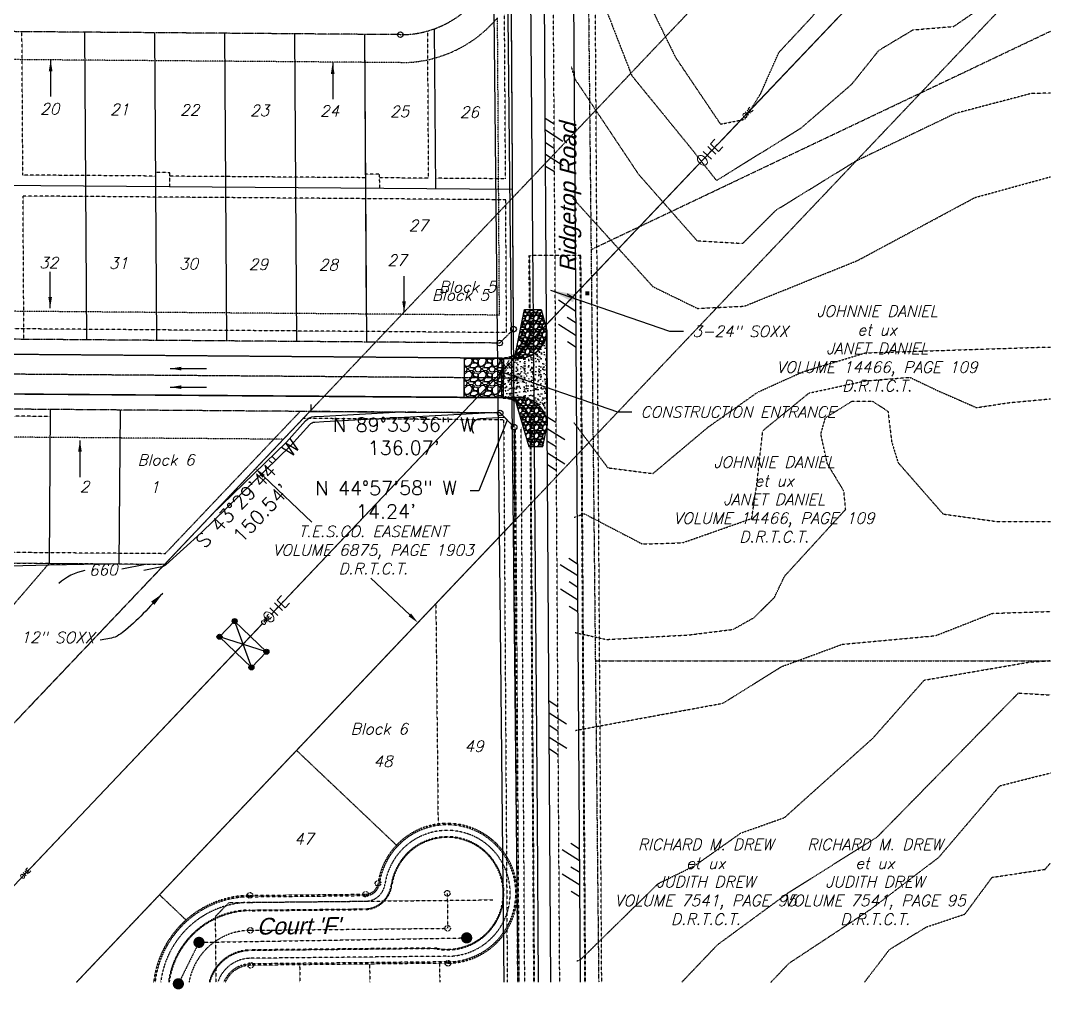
# Model space of a CAD drawing. Header units: feet. Extents: x 2342011 to 2344534, y 7042650 to 7044478.
# Drawn here: x 2343798 to 2344534, y 7042650 to 7043343 of the extents above; entities that cross this region are included whole.
import ezdxf
from ezdxf.enums import TextEntityAlignment as Align

# ---------------------------------------------------------------- set-up
doc = ezdxf.new("R2010")
doc.units = ezdxf.units.FT
doc.header["$MEASUREMENT"] = 0
for name, pattern in [('CNTR50', [0.9, 0.75, -0.05, 0.05, -0.05]), ('DEMO12', [0.09375, 0.03125, -0.0625]), ('HIDDEN2', [0.1875, 0.125, -0.0625]), ('HIDN50', [0.1875, 0.125, -0.0625]), ('PHANTOM2', [1.25, 0.625, -0.125, 0.125, -0.125, 0.125, -0.125]), ('PHNTM33', [1.16, 0.66, -0.1, 0.1, -0.1, 0.1, -0.1])]:
    doc.linetypes.add(name, pattern=pattern)
for name, color, linetype in [('benchmark', 4, 'Continuous'), ('const. entrance', 55, 'Continuous'), ('CONT-MJR-revised', 1, 'Continuous'), ('CONT-MNR-revised', 4, 'Continuous'), ('f-cl', 251, 'HIDN50'), ('f-cl-tick', 251, 'HIDN50'), ('f-curb b', 251, 'HIDN50'), ('f-curb f', 251, 'HIDN50'), ('f-lot', 251, 'HIDN50'), ('f-lot 100', 251, 'HIDN50'), ('f-row', 251, 'HIDN50'), ('f-sidewalk', 251, 'HIDN50'), ('f-ss', 251, 'HIDN50'), ('f-ss 100', 251, 'HIDN50'), ('f-st names', 251, 'HIDN50'), ('f-w', 251, 'HIDN50'), ('p-bearings ph 1B', 5, 'Continuous'), ('p-bl', 6, 'DEMO12'), ('p-boundary ph 1B', 1, 'Continuous'), ('p-cl', 7, 'CNTR50'), ('p-cl tick', 2, 'Continuous'), ('p-cont 1', 4, 'Continuous'), ('p-curb-b 1B', 55, 'Continuous'), ('p-curb-f 1B', 4, 'Continuous'), ('p-ease', 2, 'HIDN50'), ('P-FLOW-ARROW', 4, 'Continuous'), ('p-KH-temp asphalt', 254, 'Continuous'), ('p-lot 100 1B', 2, 'Continuous'), ('p-lot 1B', 4, 'Continuous'), ('p-row', 5, 'PHNTM33'), ('p-temp-rip-rap', 55, 'Continuous'), ('p-text', 4, 'Continuous'), ('P-TRI_C-TRANSFORMER_PAD', 4, 'Continuous'), ('s-adjoiner', 252, 'PHANTOM2'), ('s-adjoiner-txt', 2, 'Continuous'), ('s-asphalt', 252, 'Continuous'), ('s-cont 1-USGS', 251, 'HIDN50'), ('s-easement', 252, 'HIDDEN2'), ('s-easement-txt', 2, 'Continuous'), ('s-electric', 252, 'Continuous'), ('s-electric-100', 252, 'Continuous'), ('s-electric-40', 252, 'Continuous'), ('s-fence', 252, 'Continuous'), ('s-gravel-demo', 252, 'Continuous'), ('s-tele', 251, 'Continuous')]:
    doc.layers.add(name, color=color, linetype=linetype)
doc.styles.add('L100', font='simplex.shx', dxfattribs={"height": 10})
doc.styles.add('ls80', font='simplex', dxfattribs={"oblique": 15, "height": 8})
doc.styles.add('ROMANS', font='ROMANS.shx')
doc.styles.get("Standard").update_dxf_attribs({"font": 'Simplex.shx'})
doc.styles.add('TB', font='tb-ld.shx', dxfattribs={"oblique": 15, "height": 36})
doc.styles.add('tb txt', font='tb-hd.shx', dxfattribs={"oblique": 15, "height": 30})
doc.dimstyles.get("Standard").update_dxf_attribs({"dimtxt": 0.18, "dimasz": 0.18, "dimexe": 0.18, "dimexo": 0.0625, "dimgap": 0.09, "dimtad": 0, "dimtih": 1, "dimtoh": 1, "dimdec": 4, "dimzin": 0, "dimdsep": 46, "dimtxsty": 'Standard', "dimcen": 0.09, "dimadec": 0, "dimazin": 0, "dimtfac": 1, "dimtdec": 4, "dimtofl": 0, "dimtmove": 0, "dimatfit": 3, "dimfxl": 0, "dimtolj": 1, "dimtzin": 0, "dimarcsym": 0})

# ---------------------------------------------------------------- blocks, each defined once
blk = doc.blocks.new('ASPH')
at = {"layer": 's-asphalt'}
for points in [[(0.07, 0), (0.1371, 0.1036)], [(0.2151, 0), (0.2822, 0.1036)], [(0, 0), (0.0335, 0.0518)], [(0.1451, 0), (0.1787, 0.0518)], [(0.2851, 0), (0.3186, 0.0518)]]:
    blk.add_lwpolyline(points, dxfattribs=at)

msp = doc.modelspace()

# ---------------------------------------------------------------- hatches: boundary and pattern name
at = {"layer": 'const. entrance'}
h = msp.add_hatch(dxfattribs=at)
h.set_pattern_fill('GRAVEL', color=256, scale=10, style=0)
h.set_pattern_definition([(228.0128, (2344122.2057, 7043083.8995), (-79.999982, -90.000013), [1.34536, -133.1909]), (184.9697, (2344121.30567, 7043082.89953), (120.0000105, 9.999913), [2.30868, -228.55925]), (132.5104, (2344119.00567, 7043082.69953), (99.999907, -110.000087), [1.6279, -161.1603]), (267.2737, (2344115.10567, 7043080.19953), (9.99996, 200.000003), [2.1024, -208.1356]), (292.8337, (2344115.00567, 7043078.09953), (-50.000099, 119.999964), [2.06155, -204.09373]), (357.2737, (2344115.80567, 7043076.19953), (-200.000003, 9.99996), [2.1024, -208.1356]), (37.6942, (2344117.90567, 7043076.09953), (-130.0000735, -99.999904), [2.7803, -275.2485]), (72.2553, (2344120.10567, 7043077.79953), (70.0001076, 219.9999623), [2.62488, -259.8632]), (121.4296, (2344120.90567, 7043080.29953), (-80.000082, 129.9999504), [2.1095, -208.84073]), (175.2364, (2344119.8057, 7043082.0995), (110.00001, -9.999915), [2.4083, -118.0076]), (222.3974, (2344117.40567, 7043082.29953), (-120.0000735, -109.9999208), [3.11448, -308.33375]), (138.814, (2344125.0057, 7043080.0995), (-70.00003, 59.999973), [1.063, -105.23844]), (171.4692, (2344124.20567, 7043080.79953), (129.999983, -20.000079), [2.02237, -200.2151]), (225, (2344122.206, 7043081.0995), (-1e-15, -10), [1.4142, -12.728]), (203.1986, (2344121.5057, 7043082.2995), (50, 20.000013), [0.7616, -75.39615]), (291.8014, (2344120.8057, 7043081.9995), (-10, 30), [1.077, -52.7746]), (30.964, (2344121.2057, 7043080.9995), (29.99998, 20.00002), [1.7493, -56.5602]), (161.565, (2344122.7057, 7043081.8995), (20, -10), [1.2649, -30.3579]), (16.3895, (2344115.00567, 7043081.99953), (100.000022, 29.999927), [1.772, -175.42845]), (70.3462, (2344116.7057, 7043082.49953), (-39.999952, -110.000021), [1.4866, -147.1741]), (293.1986, (2344122.7057, 7043083.8995), (-20.000013, 50), [1.52315, -74.6346]), (343.6105, (2344123.30567, 7043082.49953), (-100.000022, 29.999927), [1.772, -175.42845]), (339.444, (2344115.0057, 7043075.7995), (-50.00002, 19.99996), [1.7088, -83.7312]), (294.775, (2344116.6057, 7043075.1995), (-49.999922, 110.000034), [1.4318, -141.74643]), (66.8014, (2344122.8057, 7043073.8995), (20.000013, 49.999997), [1.52315, -74.6346]), (17.354, (2344123.40567, 7043075.29953), (-130.00002, -39.999945), [1.6763, -165.95424]), (69.444, (2344117.9057, 7043073.8995), (-19.99996, -50.00002), [0.8544, -84.5856]), (101.31, (2344122.2057, 7043073.8995), (-9.99998, 40.00001), [0.5099, -50.4803]), (165.964, (2344122.1057, 7043074.3995), (30, -9.99998), [2.0615, -39.1695]), (186.009, (2344120.10567, 7043074.89953), (99.9999975, 9.999993), [1.9105, -189.13923]), (303.69, (2344121.2057, 7043080.0995), (-10.00001, 20), [1.4422, -34.6133]), (353.1572, (2344122.00567, 7043078.89953), (169.9999937, -20.00008), [2.51794, -249.27563]), (60.9454, (2344124.5057, 7043078.5995), (-40, -70.000004), [1.02956, -101.92674]), (90, (2344125.006, 7043079.5), (-10, 10), [0.6, -9.4]), (120.2564, (2344119.9057, 7043075.1995), (39.999949, -70.000025), [1.38924, -137.5352]), (48.0128, (2344119.2057, 7043076.3995), (79.999982, 90.000013), [2.6907, -131.8455]), (0, (2344121.006, 7043078.4), (10, 10), [2.6, -7.4]), (325.3048, (2344123.60567, 7043078.39953), (-99.999943, 70.000086), [1.58114, -156.53274]), (254.0546, (2344124.9057, 7043077.4995), (-10, -40), [1.456, -71.3451]), (207.646, (2344124.50567, 7043076.09953), (-189.999958, -100.000077), [2.37065, -234.69474]), (175.4261, (2344122.40567, 7043074.99953), (-130.0000056, 9.999948), [2.508, -248.29074])])
h.paths.add_polyline_path([(2344115.00567, 7043073.89953), (2344115.22377, 7043101.89868), (2344143.22292, 7043101.68058), (2344143.00482, 7043073.68143)])
at = {"layer": 'p-KH-temp asphalt'}
h = msp.add_hatch(dxfattribs=at)
h.set_pattern_fill('AR-CONC', color=256, style=0)
h.set_pattern_definition([(50, (0, 0), (7.172601826, -0.62752135), [0.75, -8.25]), (355, (0, 0), (-1.387513336, 7.521921337), [0.6, -6.6]), (100.4514, (0.598, -0.052), (5.785093817, 6.8943954206), [0.6374019, -7.01142112]), (46.1842, (0, 2), (10.672410486, -1.655190143), [1.125, -12.375]), (96.6356, (0.889, 1.862), (9.346627055, 9.741178709), [0.95610288, -10.51713]), (351.1842, (0, 2), (9.346619451, 9.74118601), [0.9, -9.9]), (21, (1, 1.5), (5.969070521, -4.0261889067), [0.75, -8.25]), (326, (1, 1.5), (2.433153319, 7.2515004505), [0.6, -6.6]), (71.4514, (1.4974, 1.1645), (8.402226286, 3.225304967), [0.6374019, -7.01142112]), (37.5, (0, 0), (0.1215985532, 3.3289385383), [0, -6.52, 0, -6.7, 0, -6.625]), (7.5, (0, 0), (2.6306953744, 3.9441171188), [0, -3.82, 0, -6.37, 0, -2.525]), (327.5, (-2.23, 0), (5.3382243617, -0.2255487173), [0, -2.5, 0, -7.8, 0, -10.35]), (317.5, (-3.23, 0), (5.8318616934, 1.0010498233), [0, -3.25, 0, -5.18, 0, -7.35])])
edge = h.paths.add_edge_path()
edge.add_line((2344142.2423, 7043101.68822), (2344154.0845, 7043101.7645))
edge.add_arc((2344153.95485, 7043121.8946), 20.13052, 270.36902837, 359.63080109)
edge.add_line((2344174.08495, 7043121.76488), (2344174.52298, 7043053.75542))
edge.add_arc((2344154.52257, 7043053.75534), 20.00041, 0.00023277, 90.73782375)
edge.add_line((2344154.26502, 7043073.75409), (2344142.0242, 7043073.68907))
edge.add_line((2344142.0242, 7043073.68907), (2344142.2423, 7043101.68822))
at = {"layer": 'p-temp-rip-rap'}
h = msp.add_hatch(dxfattribs=at)
h.set_pattern_fill('GRAVEL', color=256, scale=6, style=0)
h.set_pattern_definition([(228.0128, (2344169.04586, 7043127.446), (-47.9999894, -54.000008), [0.8072, -79.91453]), (184.9697, (2344168.50586, 7043126.84601), (72.0000063, 5.9999478), [1.3852, -137.13555]), (132.5104, (2344167.12586, 7043126.726), (59.9999443, -66.000052), [0.97673, -96.6962]), (267.2737, (2344164.78586, 7043125.226), (5.999976, 120.0000018), [1.26143, -124.88135]), (292.8337, (2344164.72586, 7043123.966), (-30.0000594, 71.9999785), [1.23693, -122.45624]), (357.2737, (2344165.20586, 7043122.826), (-120.0000018, 5.999976), [1.26143, -124.88135]), (37.6942, (2344166.46586, 7043122.76601), (-78.000044, -59.9999424), [1.66817, -165.1491]), (72.2553, (2344167.78586, 7043123.78601), (42.0000646, 131.9999774), [1.57493, -155.91793]), (121.4296, (2344168.26586, 7043125.286), (-48.0000494, 77.9999702), [1.2657, -125.30444]), (175.2364, (2344167.60586, 7043126.366), (66.000006, -5.999949), [1.445, -70.80458]), (222.3974, (2344166.16586, 7043126.48601), (-72.0000441, -65.9999525), [1.86869, -185.00025]), (138.814, (2344170.72586, 7043125.166), (-42.000018, 35.999984), [0.6378, -63.14306]), (171.4692, (2344170.24586, 7043125.586), (77.9999897, -12.0000475), [1.21342, -120.12907]), (225, (2344169.046, 7043125.766), (-7e-16, -6), [0.8485, -7.63675]), (203.1986, (2344168.62586, 7043126.486), (29.999998, 12.000008), [0.45695, -45.2377]), (291.8014, (2344168.2059, 7043126.306), (-6, 18), [0.6462, -31.6648]), (30.9638, (2344168.4459, 7043125.706), (17.999988, 12.000015), [1.0496, -33.93614]), (161.565, (2344169.3459, 7043126.246), (12, -5.99999), [0.75895, -18.2147]), (16.3895, (2344164.72586, 7043126.306), (60.000013, 17.9999563), [1.0632, -105.25707]), (70.3462, (2344165.74586, 7043126.606), (-23.9999715, -66.000013), [0.89197, -88.30445]), (293.1986, (2344169.34586, 7043127.446), (-12.000008, 29.999998), [0.9139, -44.78075]), (343.6105, (2344169.70586, 7043126.606), (-60.0000132, 17.9999563), [1.0632, -105.25707]), (339.444, (2344164.72586, 7043122.586), (-30.000011, 11.999976), [1.0253, -50.23874]), (294.7751, (2344165.68586, 7043122.226), (-29.999953, 66.0000205), [0.85907, -85.04786]), (66.8014, (2344169.40586, 7043121.446), (12.000008, 29.999998), [0.9139, -44.78075]), (17.354, (2344169.76586, 7043122.286), (-78.000012, -23.999967), [1.0058, -99.57254]), (69.444, (2344166.46586, 7043121.446), (-11.999976, -30.000011), [0.51264, -50.7514]), (101.31, (2344169.0459, 7043121.446), (-5.999986, 24.000005), [0.30594, -30.2882]), (165.964, (2344168.9859, 7043121.746), (18, -5.99999), [1.2369, -23.5017]), (186.009, (2344167.78586, 7043122.046), (59.9999985, 5.999996), [1.1463, -113.48354]), (303.69, (2344168.4459, 7043125.166), (-6.00001, 12), [0.8653, -20.768]), (353.1572, (2344168.92586, 7043124.44601), (101.9999962, -12.000048), [1.51076, -149.56538]), (60.9454, (2344170.42586, 7043124.266), (-24, -42.000002), [0.61774, -61.15604]), (90, (2344170.726, 7043124.806), (-6, 6), [0.36, -5.64]), (120.2564, (2344167.66586, 7043122.226), (23.999969, -42.000015), [0.83354, -82.52112]), (48.0128, (2344167.24586, 7043122.946), (47.9999894, 54.000008), [1.61443, -79.1073]), (0, (2344168.326, 7043124.146), (6, 6), [1.56, -4.44]), (325.3048, (2344169.88586, 7043124.146), (-59.9999656, 42.0000517), [0.94868, -93.91964]), (254.0546, (2344170.66586, 7043123.606), (-6, -24), [0.8736, -42.80705]), (207.646, (2344170.42586, 7043122.76601), (-113.9999748, -60.0000463), [1.4224, -140.81684]), (175.4261, (2344169.16586, 7043122.10601), (-78.0000033, 5.9999688), [1.5048, -148.97444])])
edge = h.paths.add_edge_path()
edge.add_line((2344150.97798, 7043101.74449), (2344158.13056, 7043136.61833))
edge.add_line((2344158.13056, 7043136.61833), (2344170.09048, 7043136.69884))
edge.add_line((2344170.09048, 7043136.69884), (2344174.0852, 7043121.72539))
edge.add_arc((2344153.7061, 7043121.94131), 20.38025, 262.30723701, 359.3929538, ccw=False)
h = msp.add_hatch(dxfattribs=at)
h.set_pattern_fill('GRAVEL', color=256, scale=6, style=0)
h.set_pattern_definition([(228.0128, (2344169.4538, 7043061.145), (-47.9999894, -54.000008), [0.8072, -79.91453]), (184.9697, (2344168.9138, 7043060.545), (72.0000063, 5.9999478), [1.3852, -137.13555]), (132.5104, (2344167.5338, 7043060.425), (59.9999443, -66.000052), [0.97673, -96.6962]), (267.2737, (2344165.1938, 7043058.925), (5.999976, 120.0000018), [1.26143, -124.88135]), (292.8337, (2344165.1338, 7043057.665), (-30.0000594, 71.9999785), [1.23693, -122.45624]), (357.2737, (2344165.6138, 7043056.525), (-120.0000018, 5.999976), [1.26143, -124.88135]), (37.6942, (2344166.8738, 7043056.465), (-78.000044, -59.9999424), [1.66817, -165.1491]), (72.2553, (2344168.1938, 7043057.485), (42.0000646, 131.9999774), [1.57493, -155.91793]), (121.4296, (2344168.6738, 7043058.985), (-48.0000494, 77.9999702), [1.2657, -125.30444]), (175.2364, (2344168.0138, 7043060.065), (66.000006, -5.999949), [1.445, -70.80458]), (222.3974, (2344166.5738, 7043060.185), (-72.0000441, -65.9999525), [1.86869, -185.00025]), (138.814, (2344171.1338, 7043058.865), (-42.000018, 35.999984), [0.6378, -63.14306]), (171.4692, (2344170.6538, 7043059.285), (77.9999897, -12.0000475), [1.21342, -120.12907]), (225, (2344169.454, 7043059.465), (-7e-16, -6), [0.8485, -7.6368]), (203.1986, (2344169.0338, 7043060.185), (29.999998, 12.000008), [0.45695, -45.2377]), (291.8014, (2344168.6138, 7043060.005), (-6, 18), [0.6462, -31.6648]), (30.964, (2344168.8538, 7043059.405), (17.99999, 12.000015), [1.0496, -33.93614]), (161.565, (2344169.7538, 7043059.945), (12, -5.99999), [0.75895, -18.2147]), (16.3895, (2344165.1338, 7043060.005), (60.000013, 17.9999563), [1.0632, -105.25707]), (70.3462, (2344166.1538, 7043060.305), (-23.9999715, -66.000013), [0.89197, -88.30445]), (293.1986, (2344169.7538, 7043061.145), (-12.000008, 29.999998), [0.9139, -44.78075]), (343.6105, (2344170.1138, 7043060.305), (-60.000013, 17.9999563), [1.0632, -105.25707]), (339.444, (2344165.1338, 7043056.285), (-30.00001, 11.999976), [1.0253, -50.23874]), (294.775, (2344166.0938, 7043055.925), (-29.999953, 66.0000205), [0.85907, -85.04786]), (66.8014, (2344169.8138, 7043055.145), (12.000008, 29.999998), [0.9139, -44.78075]), (17.354, (2344170.1738, 7043055.985), (-78.000012, -23.999967), [1.0058, -99.57254]), (69.444, (2344166.8738, 7043055.145), (-11.999976, -30.000011), [0.51264, -50.7514]), (101.31, (2344169.4538, 7043055.145), (-5.999986, 24.000005), [0.30594, -30.2882]), (165.964, (2344169.3938, 7043055.445), (18, -5.99999), [1.2369, -23.5017]), (186.009, (2344168.1938, 7043055.745), (59.9999985, 5.999996), [1.1463, -113.48354]), (303.69, (2344168.8538, 7043058.865), (-6.00001, 12), [0.8653, -20.768]), (353.1572, (2344169.3338, 7043058.145), (101.9999962, -12.000048), [1.51076, -149.56538]), (60.9454, (2344170.8338, 7043057.965), (-24, -42.000002), [0.61774, -61.15604]), (90, (2344171.134, 7043058.505), (-6, 6), [0.36, -5.64]), (120.2564, (2344168.0738, 7043055.925), (23.999969, -42.000015), [0.83354, -82.52112]), (48.0128, (2344167.6538, 7043056.645), (47.999989, 54.000008), [1.61443, -79.1073]), (0, (2344168.734, 7043057.845), (6, 6), [1.56, -4.44]), (325.3048, (2344170.2938, 7043057.845), (-59.9999656, 42.0000517), [0.94868, -93.91964]), (254.0546, (2344171.0738, 7043057.305), (-6, -24), [0.8736, -42.80705]), (207.646, (2344170.8338, 7043056.465), (-113.9999748, -60.0000463), [1.4224, -140.81684]), (175.4261, (2344169.5738, 7043055.805), (-78.0000033, 5.9999688), [1.5048, -148.97444])])
edge = h.paths.add_edge_path()
edge.add_line((2344151.15855, 7043073.73759), (2344161.29535, 7043038.63053))
edge.add_line((2344161.29535, 7043038.63053), (2344171.39966, 7043038.7032))
edge.add_line((2344171.39966, 7043038.7032), (2344174.52321, 7043053.71991))
edge.add_arc((2344154.16143, 7043053.59808), 20.36215, 0.3428213, 98.48053607)

# ---------------------------------------------------------------- linework, layer by layer
at = {"layer": 'const. entrance', "flags": 128}
msp.add_lwpolyline([(2344115.00567, 7043073.89953), (2344115.22377, 7043101.89868), (2344143.22292, 7043101.68058), (2344143.00482, 7043073.68143), (2344115.00567, 7043073.89953)], dxfattribs=at)
at = {"layer": 'CONT-MJR-revised', "elevation": 660}
for points in [[(2343934.35332, 7042989.58733), (2343988.07894, 7043041.85606), (2344001.78019, 7043057.18301, -0.2010095), (2344008.05929, 7043060.17454), (2344014.86483, 7043060.50063), (2344065.67098, 7043063.2835)], [(2343843.85153, 7042949.95565, 0.145152664), (2343825.3787, 7042940.64578)]]:
    msp.add_lwpolyline(points, format="xyb", dxfattribs=at)
msp.add_lwpolyline([(2343870.40408, 7042951.21112), (2343887.41736, 7042954.64143)], dxfattribs=at)
at = {"layer": 'CONT-MNR-revised'}
for points, elevation in [([(2343886.22029, 7042950.35732), (2343900.12123, 7042953.12489), (2343901.89806, 7042954.03752), (2343927.16323, 7042977.01153), (2343990.96817, 7043039.08626), (2344004.76235, 7043054.51716, -0.2010095), (2344008.25074, 7043056.17912), (2344014.86707, 7043056.49936), (2344129.79364, 7043062.78401)], 661), ([(2344143.92556, 7043059.55082), (2344126.53776, 7043058.59999, 0.576243384), (2344121.71416, 7043048.37336)], 662), ([(2343868.37554, 7042954.81701), (2343818.3732, 7042953.84648), (2343790.02367, 7042953.25087, 0.0270006), (2343785.39019, 7042953.017, 0.0270006)], 659)]:
    msp.add_lwpolyline(points, format="xyb", dxfattribs=dict(at, elevation=elevation))
at = {"layer": 'f-cl'}
for p, q in [((2344183.42437, 7042655.56353), (2344172.73229, 7044302.91555)), ((2344103.01098, 7042719.159), (2344103.26881, 7042694.16033)), ((2343962.24338, 7042692.70582), (2344103.26881, 7042694.16033))]:
    msp.add_line(p, q, dxfattribs=at)
msp.add_arc((2343962.70748, 7042647.70821), 45, 90.59091811, 169.94679326, dxfattribs=at)
at = {"layer": 'f-cl-tick'}
for centre in [(2344053.5201, 7042726.27608), (2343961.98555, 7042717.70449), (2344044.70456, 7042718.55764), (2344103.01098, 7042719.159), (2343962.24338, 7042692.70582), (2344103.26881, 7042694.16033), (2343962.50122, 7042667.70715), (2344103.52664, 7042669.16166)]:
    msp.add_circle(centre, 2, dxfattribs=at)
at = {"layer": 'f-curb b'}
for p, q in [((2344161.54983, 7043175.4274), (2344162.04982, 7043175.43065)), ((2344161.8978, 7043121.81418), (2344161.54983, 7043175.4274)), ((2344198.04906, 7043175.6643), (2344198.54907, 7043175.6643)), ((2344201.92476, 7042655.56353), (2344198.54905, 7043175.66754)), ((2344164.92398, 7042655.56353), (2344162.33919, 7043053.80867)), ((2343962.09384, 7042707.20505), (2344043.80126, 7042708.04776)), ((2344092.24843, 7042679.59346), (2343962.39293, 7042678.20659))]:
    msp.add_line(p, q, dxfattribs=at)
for centre, radius, start, end in [((2344142.39821, 7043121.68761), 19.5, 269.55369951, 0.37187103), ((2344142.8396, 7043053.68211), 19.5, 0.37187103, 89.55369951), ((2344103.01098, 7042719.159), 40.5, 259.86867107, 171.96399155), ((2344043.60015, 7042727.54672), 19.5, 270.59091811, 351.96399155), ((2343962.70748, 7042647.70821), 59.5, 90.59091811, 172.41353941), ((2343962.70748, 7042647.70821), 30.5, 90.59091811, 165.07517861), ((2344092.45668, 7042660.09457), 19.5, 79.86867107, 90.61190205)]:
    msp.add_arc(centre, radius, start, end, dxfattribs=at)
at = {"layer": 'f-curb f'}
for p, q in [((2344162.04982, 7043175.43065), (2344198.04906, 7043175.6643)), ((2344162.39779, 7043121.81742), (2344162.04982, 7043175.43065)), ((2344201.42475, 7042655.56353), (2344198.04906, 7043175.6643)), ((2344165.424, 7042655.56353), (2344162.83918, 7043053.81192)), ((2343962.099, 7042706.70507), (2344043.80639, 7042707.54779)), ((2344092.50049, 7042680.04852), (2343962.38777, 7042678.70656))]:
    msp.add_line(p, q, dxfattribs=at)
for centre, radius, start, end in [((2344142.39821, 7043121.68761), 20, 269.55335094, 0.37187103), ((2344142.8396, 7043053.68211), 20, 0.37187103, 89.55415085), ((2344103.01113, 7042719.15839), 40.00024, 260.11106595, 171.96344187), ((2344043.60012, 7042727.54672), 20, 270.59091811, 351.96344187), ((2343962.70748, 7042647.70821), 59, 90.59091811, 172.34886411), ((2343962.70748, 7042647.70821), 31, 90.59091811, 165.32135791), ((2344092.70675, 7042660.04959), 20, 80.11106595, 90.59091811)]:
    msp.add_arc(centre, radius, start, end, dxfattribs=at)
at = {"layer": 'f-lot'}
msp.add_line((2344066.73957, 7042753.57389), (2343995.29631, 7042821.36039), dxfattribs=at)
at = {"layer": 'f-lot', "flags": 128}
for points in [[(2344151.28062, 7042985.75931), (2343837.98561, 7042655.56353)], [(2343013.40052, 7042961.3524), (2343901.09645, 7042954.5364)], [(2343901.09645, 7042954.5364), (2343617.42622, 7042655.56353)], [(2343818.37679, 7042955.17155), (2343714.51673, 7042834.15656)], [(2344094.84156, 7042926.27563), (2344096.46647, 7042768.72884)], [(2343916.29663, 7042700.11082), (2343897.3287, 7042718.1079)], [(2343997.49935, 7042668.06811), (2343997.62832, 7042655.56353)], [(2344047.49669, 7042668.58378), (2344047.63098, 7042655.56353)], [(2344097.49404, 7042669.09944), (2344097.63364, 7042655.56353)]]:
    msp.add_lwpolyline(points, dxfattribs=at)
at = {"layer": 'f-row'}
for p, q in [((2344213.42501, 7042655.56353), (2344202.73166, 7044303.11026)), ((2344153.42374, 7042655.56353), (2344150.84664, 7043052.62269)), ((2344153.42374, 7042655.56353), (2344150.84664, 7043052.62269)), ((2343961.98555, 7042717.70449), (2344044.70456, 7042718.55764)), ((2344103.52664, 7042669.16166), (2343962.50122, 7042667.70715))]:
    msp.add_line(p, q, dxfattribs=at)
for centre, radius, start, end in [((2344103.01098, 7042719.159), 50, 270.59091811, 171.81662847), ((2344044.61174, 7042727.55716), 9, 270.5909181, 351.81662846), ((2343962.70748, 7042647.70821), 70, 90.59091811, 173.55676263), ((2343962.70748, 7042647.70821), 20, 90.59091811, 156.87328764)]:
    msp.add_arc(centre, radius, start, end, dxfattribs=at)
at = {"layer": 'f-sidewalk'}
for p, q in [((2344154.42376, 7042655.56353), (2344151.84662, 7043052.62918)), ((2344158.42385, 7042655.56353), (2344155.84654, 7043052.65515)), ((2343961.99586, 7042716.70454), (2344044.71487, 7042717.55769)), ((2343962.03712, 7042712.70475), (2344044.75613, 7042713.5579)), ((2344103.47508, 7042674.16139), (2343962.44965, 7042672.70688)), ((2344103.51633, 7042670.16161), (2343962.4909, 7042668.70709))]:
    msp.add_line(p, q, dxfattribs=at)
for centre, radius, start, end in [((2344103.01098, 7042719.159), 49, 270.59091811, 171.81662847), ((2344103.01098, 7042719.159), 45, 270.59091811, 171.81662847), ((2344044.61174, 7042727.55716), 10, 270.5909181, 351.81662846), ((2344044.61174, 7042727.55716), 14, 270.5909181, 351.81662845), ((2343962.70748, 7042647.70821), 69, 90.59091811, 173.46297803), ((2343962.70748, 7042647.70821), 65, 90.59091811, 173.05877839), ((2343962.70748, 7042647.70821), 25, 90.59091811, 161.68670646), ((2343962.70748, 7042647.70821), 21, 90.59091811, 158.03360166)]:
    msp.add_arc(centre, radius, start, end, dxfattribs=at)
at = {"layer": 'f-ss'}
for q in [(2343910.79666, 7042654.44563), (2344116.88881, 7042687.30043)]:
    msp.add_line((2343925.56067, 7042684.09659), q, dxfattribs=at)
at = {"layer": 'f-ss 100', "const_width": 4}
for points in [[(2344114.88881, 7042687.30043, 1), (2344118.88881, 7042687.30043, 1)], [(2343923.56067, 7042684.09659, 1), (2343927.56067, 7042684.09659, 1)], [(2343908.79666, 7042654.44563, 1), (2343912.79666, 7042654.44563, 1)]]:
    msp.add_lwpolyline(points, format="xyb", close=True, dxfattribs=at)
at = {"layer": 'f-w'}
for p, q in [((2343947.03792, 7042712.55005), (2343937.14158, 7042702.44745)), ((2343947.03792, 7042712.55005), (2344135.67982, 7042714.49567)), ((2343937.14158, 7042702.44745), (2343937.62513, 7042655.56353))]:
    msp.add_line(p, q, dxfattribs=at)
at = {"layer": 'p-bl'}
for p, q in [((2344140.32667, 7043132.70408), (2344138.94637, 7043345.37029)), ((2344069.33377, 7043313.26255), (2342835.0727, 7043322.87691)), ((2344140.32667, 7043132.70408), (2342847.81636, 7043142.77218)), ((2343985.89018, 7043043.90435), (2343024.0922, 7043051.39634))]:
    msp.add_line(p, q, dxfattribs=at)
msp.add_arc((2344070.03481, 7043403.25982), 90, 269.55369951, 319.9678786, dxfattribs=at)
at = {"layer": 'p-boundary ph 1B'}
msp.add_lwpolyline([(2344142.73293, 7044302.72084), (2342477.81161, 7044315.50462), (2342035.46045, 7044319.13558), (2342034.35461, 7044184.41337), (2342107.06987, 7044156.70628), (2342107.16995, 7044072.2292), (2342121.60108, 7043929.298), (2342159.64623, 7043701.60982), (2342241.7294, 7043584.6412), (2342449.91435, 7043583.44498), (2342452.65155, 7042909.18455), (2342506.9994, 7042909.03045, 0.283299893), (2342663.57014, 7043004.87335, -0.284639495), (2342776.0262, 7043073.32928), (2342814.25668, 7043073.03148), (2342813.41209, 7042963.03472), (2343901.12067, 7042954.56194), (2344004.72784, 7043063.75822), (2344140.78206, 7043062.69841), (2344150.84666, 7043052.62073), (2344142.73293, 7044302.72084)], format="xyb", dxfattribs=at)
at = {"layer": 'p-cl'}
msp.add_line((2344150.61948, 7043087.62254), (2342776.22036, 7043098.32852), dxfattribs=at)
at = {"layer": 'p-cl tick'}
for centre in [(2344069.48956, 7043333.26194), (2344150.3923, 7043122.62435), (2344140.45751, 7043112.70246), (2344150.61948, 7043087.62254), (2344140.78206, 7043062.69841), (2344150.84666, 7043052.62073)]:
    msp.add_circle(centre, 2, dxfattribs=at)
at = {"layer": 'p-curb-b 1B'}
for points in [[(2342836.59924, 7043114.53712, 0.081714045), (2342846.58004, 7043112.28089), (2344142.24632, 7043102.18821)], [(2344142.99149, 7043073.18152), (2343023.32858, 7043081.90321, 0.08178532), (2343013.30997, 7043079.80058)]]:
    msp.add_lwpolyline(points, format="xyb", dxfattribs=at)
at = {"layer": 'p-curb-f 1B'}
for p, q in [((2344142.2423, 7043101.68822), (2342846.57614, 7043111.78091)), ((2344142.99523, 7043073.68151), (2343023.33265, 7043082.4032))]:
    msp.add_line(p, q, dxfattribs=at)
at = {"layer": 'p-ease'}
for p, q in [((2344144.69405, 7043230.17302), (2344143.93136, 7043347.68253)), ((2343799.66944, 7043232.86062), (2343799.00365, 7043335.44031)), ((2344089.69022, 7043230.60148), (2344089.00691, 7043335.87986)), ((2343904.66074, 7043234.54285), (2343894.66002, 7043234.62076)), ((2343904.72565, 7043224.54205), (2343904.66074, 7043234.54285)), ((2343894.67625, 7043232.12055), (2343799.66944, 7043232.86062)), ((2344044.68699, 7043230.95203), (2343904.67696, 7043232.04265)), ((2344054.67148, 7043233.37434), (2344044.67076, 7043233.45224)), ((2344054.73639, 7043223.37353), (2344054.67148, 7043233.37434)), ((2344089.69022, 7043230.60148), (2344054.68771, 7043230.87413)), ((2344144.69405, 7043230.17302), (2344094.69057, 7043230.56253)), ((2343800.43167, 7043115.42251), (2343799.76681, 7043217.8594)), ((2344144.79141, 7043215.17181), (2343799.76681, 7043217.8594)), ((2344145.40806, 7043120.16412), (2344144.79141, 7043215.17181)), ((2344145.40806, 7043120.16412), (2342840.22061, 7043130.33097)), ((2343819.18325, 7043060.20338), (2343774.18462, 7043060.5539)), ((2344143.31367, 7043057.67854), (2344000.01843, 7043058.79475)), ((2344143.31367, 7043057.67854), (2344145.92358, 7042655.56353))]:
    msp.add_line(p, q, dxfattribs=at)
for points in [[(2343901.34288, 7042962.06043), (2343997.88593, 7043063.81151)], [(2343901.34288, 7042962.06043), (2343778.43585, 7042963.01782)]]:
    msp.add_lwpolyline(points, dxfattribs=at)
at = {"layer": 'p-KH-temp asphalt', "linetype": 'Continuous'}
for p, q in [((2344142.2423, 7043101.68822), (2344154.34219, 7043101.76616)), ((2344142.99523, 7043073.68151), (2344154.52249, 7043073.75575)), ((2344005.6695, 7043064.75067), (2344005.70066, 7043068.75079))]:
    msp.add_line(p, q, dxfattribs=at)
msp.add_lwpolyline([(2344142.2423, 7043101.68822), (2344154.0845, 7043101.7645, 0.410444796), (2344174.08495, 7043121.76488), (2344174.52298, 7043053.75542, 0.417989138), (2344154.26502, 7043073.75409), (2344142.0242, 7043073.68907)], format="xyb", close=True, dxfattribs=at)
for centre, radius, start, end in [((2344154.08453, 7043121.76491), 20.00042, 269.99991446, 0.73814173), ((2344154.52257, 7043053.75534), 20.00041, 0.00023277, 90.73782375)]:
    msp.add_arc(centre, radius, start, end, dxfattribs=at)
at = {"layer": 'p-lot 1B'}
for p, q in [((2344094.73926, 7043223.06192), (2344093.99657, 7043337.48875)), ((2343845.43536, 7043115.00055), (2343844.00734, 7043335.01835)), ((2343895.43894, 7043114.61105), (2343894.01092, 7043334.62885)), ((2343945.44252, 7043114.22154), (2343944.0145, 7043334.23934)), ((2343995.4461, 7043113.83204), (2343994.01808, 7043333.84983)), ((2344045.32867, 7043132.0875), (2344044.02167, 7043333.46033)), ((2344045.44968, 7043113.44253), (2344044.02167, 7043333.46033)), ((2344149.74319, 7043222.63346), (2342837.31286, 7043232.85673)), ((2344089.73936, 7043223.02947), (2344089.7389, 7043223.10087)), ((2343819.22164, 7043065.20323), (2343818.37706, 7042955.20647)), ((2343869.22013, 7043064.81376), (2343868.37554, 7042954.81701))]:
    msp.add_line(p, q, dxfattribs=at)
at = {"layer": 'p-row'}
for p, q in [((2344150.3923, 7043122.62435), (2344142.73293, 7044302.72084)), ((2344069.48956, 7043333.26194), (2342831.35237, 7043342.9065)), ((2344140.45751, 7043112.70246), (2342847.6628, 7043122.77277)), ((2344140.45751, 7043112.70246), (2344150.3923, 7043122.62435)), ((2344140.78206, 7043062.69841), (2343024.24576, 7043071.39575)), ((2344150.84666, 7043052.62073), (2344140.78206, 7043062.69841)), ((2344145.81487, 7043057.65906), (2344145.81357, 7043057.65907))]:
    msp.add_line(p, q, dxfattribs=at)
msp.add_arc((2344070.03481, 7043403.25982), 70, 269.55369951, 359.56007395, dxfattribs=at)
at = {"layer": 'p-temp-rip-rap'}
for points in [[(2344150.97798, 7043101.74449), (2344158.13056, 7043136.61833), (2344170.09048, 7043136.69884), (2344174.0852, 7043121.72539, -0.450917134), (2344150.97798, 7043101.74449, -6.753570473)], [(2344151.15855, 7043073.73759), (2344161.29535, 7043038.63053), (2344171.39966, 7043038.7032), (2344174.52321, 7043053.71991, 0.456452146), (2344151.15855, 7043073.73759, 2.175233444)]]:
    msp.add_lwpolyline(points, format="xyb", dxfattribs=at)
at = {"layer": 'p-text'}
msp.add_line((2344161.29535, 7043038.63053), (2344171.39966, 7043038.7032), dxfattribs=at)
at = {"layer": 'P-TRI_C-TRANSFORMER_PAD'}
msp.add_line((2344150.86444, 7043049.88114), (2344151.28062, 7042985.75931), dxfattribs=at)
at = {"layer": 's-adjoiner'}
msp.add_line((2344194.23234, 7044292.53895), (2344211.2573, 7042655.56353), dxfattribs=at)
msp.add_line((2344194.23234, 7044292.53895), (2344211.2573, 7042655.56353), dxfattribs=at)
for points in [[(2344205.95812, 7043179.60931), (2344534.13189, 7043335.70193)], [(2344205.95812, 7043179.60931), (2344534.13189, 7043335.70193)], [(2344208.99139, 7042885.51169), (2344534.13189, 7042885.51141)], [(2344208.99139, 7042885.51169), (2344534.13189, 7042885.51141)]]:
    msp.add_lwpolyline(points, dxfattribs=at)
at = {"layer": 's-asphalt'}
for p, q in [((2344174.2895, 7043090.00576), (2344170.48025, 7043681.42679)), ((2344174.2895, 7043090.00576), (2344170.48025, 7043681.42679)), ((2344198.21044, 7042655.56353), (2344191.3062, 7043681.25211)), ((2344198.21044, 7042655.56353), (2344191.3062, 7043681.25211))]:
    msp.add_line(p, q, dxfattribs=at)
msp.add_polyline3d([(2344177.08768, 7042655.56353, 0), (2344174.2895, 7043090.00576, 0)], dxfattribs=at)
msp.add_polyline3d([(2344177.08768, 7042655.56353, 0), (2344174.2895, 7043090.00576, 0)], dxfattribs=at)
at = {"layer": 's-cont 1-USGS', "flags": 128}
for points in [[(2344186.73019, 7043659.52229), (2344193.89322, 7043644.36076), (2344208.67856, 7043591.33248), (2344220.85475, 7043555.69056), (2344221.75515, 7043448.33998), (2344228.71293, 7043413.56733), (2344248.71675, 7043352.71523), (2344266.11125, 7043317.07332), (2344298.29125, 7043269.26095), (2344315.68583, 7043272.73822), (2344326.99223, 7043290.99386), (2344340.03819, 7043320.55059), (2344363.52086, 7043345.76073), (2344382.6549, 7043368.36292), (2344416.57429, 7043377.92542), (2344453.10291, 7043390.09583), (2344467.01856, 7043402.26624), (2344481.8039, 7043423.12984), (2344495.71955, 7043463.11835), (2344498.32871, 7043485.72053), (2344498.32871, 7043515.27726), (2344509.63519, 7043525.70904), (2344530.5087, 7043527.44767), (2344534.13189, 7043526.78923)], [(2344187.95929, 7043587.2047), (2344192.32009, 7043579.49309), (2344194.74242, 7043468.11983), (2344200.94346, 7043391.1993), (2344234.85577, 7043304.0376), (2344277.24618, 7043251.98266), (2344295.4135, 7043228.98167), (2344355.97114, 7043266.50961), (2344392.30578, 7043297.98471), (2344411.68422, 7043322.19626), (2344435.90731, 7043336.7232), (2344464.97505, 7043339.14437), (2344507.36537, 7043368.19826), (2344521.89924, 7043387.56753), (2344534.13189, 7043396.54988)], [(2344534.13189, 7043291.49541), (2344520.29797, 7043291.12668), (2344466.1303, 7043276.8788), (2344394.85705, 7043242.6839), (2344337.83847, 7043207.53912), (2344314.08078, 7043183.79267), (2344281.77022, 7043185.69236), (2344239.95663, 7043233.18532), (2344194.34182, 7043301.57513), (2344191.89474, 7043310.17288)], [(2344192.45845, 7043216.63711), (2344249.98206, 7043153.05557), (2344281.87835, 7043137.5038), (2344315.33057, 7043139.05896), (2344396.23829, 7043171.71773), (2344480.25778, 7043216.81791), (2344533.93683, 7043231.59207), (2344534.13189, 7043231.55833)], [(2344193.42705, 7043055.91885), (2344217.73863, 7043023.51878), (2344249.99428, 7043019.35873), (2344289.53346, 7043052.63905), (2344324.91062, 7043077.59932), (2344357.16618, 7043092.15946), (2344401.90793, 7043105.6796), (2344530.93045, 7043109.83966), (2344534.13189, 7043109.74554)], [(2344193.83587, 7042988.08302), (2344200.82207, 7042990.7016), (2344242.49866, 7042969.00533), (2344271.15133, 7042969.8732), (2344320.64222, 7042987.23019), (2344324.2038, 7043010.99216), (2344328.54511, 7043050.04542), (2344361.53901, 7043076.94873), (2344401.47911, 7043085.62725), (2344433.60477, 7043088.2308), (2344453.57482, 7043078.68447), (2344481.35916, 7043066.53453), (2344503.93403, 7043070.00595), (2344534.13189, 7043072.81371)], [(2344194.33241, 7042905.69256), (2344216.73725, 7042900.71606), (2344275.84726, 7042903.99839), (2344307.37253, 7042907.9372), (2344322.47848, 7042916.47124), (2344336.92754, 7042930.91352), (2344344.15215, 7042946.0122), (2344387.79347, 7042993.73661), (2344386.47993, 7043006.8659), (2344374.65796, 7043026.55989), (2344370.06052, 7043047.56678), (2344373.34442, 7043059.38318), (2344392.39099, 7043071.19959), (2344406.84005, 7043071.19959), (2344418.00529, 7043063.97844), (2344420.63237, 7043042.31507), (2344425.22981, 7043027.21634), (2344457.4119, 7042990.45428), (2344494.84825, 7042985.20253), (2344534.13189, 7042985.20253)], [(2344194.7542, 7042835.705), (2344299.81116, 7042855.07523), (2344342.03499, 7042881.30999), (2344385.39993, 7042897.27899), (2344452.01809, 7042903.4296), (2344492.78118, 7042919.40756), (2344534.13189, 7042920.76268)], [(2344195.74798, 7042670.80783), (2344198.49002, 7042671.92126), (2344253.75981, 7042726.10247), (2344279.80035, 7042738.85098), (2344312.74971, 7042762.22325), (2344344.10463, 7042773.37821), (2344407.34604, 7042830.21534), (2344444.01543, 7042871.64801), (2344519.21902, 7042884.56508), (2344534.13189, 7042885.62977)], [(2344270.59516, 7042655.56353), (2344296.38513, 7042682.56876), (2344346.7798, 7042719.57583), (2344410.54448, 7042759.66686), (2344511.33382, 7042862.46434), (2344534.13189, 7042861.00133)], [(2344334.34997, 7042655.56353), (2344347.46298, 7042669.29903), (2344406.16145, 7042708.09731), (2344454.44556, 7042745.00295), (2344497.99604, 7042796.1031), (2344534.13189, 7042805.25995)]]:
    msp.add_lwpolyline(points, dxfattribs=at)
at = {"layer": 's-cont 1-USGS', "elevation": 678, "flags": 128}
msp.add_lwpolyline([(2344401.28597, 7042655.56353), (2344419.17685, 7042679.06615), (2344445.52281, 7042695.09518), (2344473.0142, 7042704.25466), (2344492.48734, 7042730.5881), (2344530.28803, 7042736.31271), (2344534.13189, 7042740.85334)], dxfattribs=at)
at = {"layer": 's-easement'}
for points in [[(2343617.42622, 7042655.56353), (2344534.13189, 7043621.72109)], [(2343617.42622, 7042655.56353), (2344534.13189, 7043621.72109)], [(2343837.98561, 7042655.56353), (2344534.13189, 7043389.26358)], [(2343837.98561, 7042655.56353), (2344534.13189, 7043389.26358)]]:
    msp.add_lwpolyline(points, dxfattribs=at)
at = {"layer": 's-easement-txt'}
for p, q in [((2343965.92875, 7043022.8661), (2343965.84788, 7043022.78087)), ((2344006.27457, 7042984.6715), (2343971.7752, 7043017.40506)), ((2344076.23686, 7042918.29017), (2344048.43238, 7042944.6715)), ((2344081.99727, 7042912.73845), (2344081.91639, 7042912.65321))]:
    msp.add_line(p, q, dxfattribs=at)
for points in [[(2343972.69293, 7043018.3723), (2343970.85747, 7043016.43782), (2343965.97177, 7043022.91144)], [(2344077.15459, 7042919.25741), (2344075.31913, 7042917.32293), (2344082.04029, 7042912.78379)]]:
    msp.add_solid(points, dxfattribs=at)
at = {"layer": 's-electric'}
for p, q in [((2343940.21909, 7042902.62241), (2343951.05234, 7042913.90564)), ((2343940.21909, 7042902.62241), (2343951.05234, 7042913.90564)), ((2343951.05234, 7042913.90564), (2343973.77909, 7042891.97746)), ((2343951.05234, 7042913.90564), (2343963.02528, 7042880.73881)), ((2343951.05234, 7042913.90564), (2343973.77909, 7042891.97746)), ((2343951.05234, 7042913.90564), (2343963.02528, 7042880.73881)), ((2343963.02528, 7042880.73881), (2343940.21909, 7042902.62241)), ((2343973.77909, 7042891.97746), (2343940.21909, 7042902.62241)), ((2343963.02528, 7042880.73881), (2343940.21909, 7042902.62241)), ((2343973.77909, 7042891.97746), (2343940.21909, 7042902.62241)), ((2343973.77909, 7042891.97746), (2343963.02528, 7042880.73881)), ((2343973.77909, 7042891.97746), (2343963.02528, 7042880.73881))]:
    msp.add_line(p, q, dxfattribs=at)
at = {"layer": 's-electric', "const_width": 1.79712}
for points in [[(2343950.15378, 7042913.90574, 1), (2343951.9509, 7042913.90553, 1)], [(2343950.15378, 7042913.90574, 1), (2343951.9509, 7042913.90553, 1)], [(2343939.32053, 7042902.62252, 1), (2343941.11765, 7042902.6223, 1)], [(2343939.32053, 7042902.62252, 1), (2343941.11765, 7042902.6223, 1)], [(2343972.88053, 7042891.97757, 1), (2343974.67765, 7042891.97735, 1)], [(2343972.88053, 7042891.97757, 1), (2343974.67765, 7042891.97735, 1)], [(2343962.12672, 7042880.73892, 1), (2343963.92384, 7042880.73871, 1)], [(2343962.12672, 7042880.73892, 1), (2343963.92384, 7042880.73871, 1)]]:
    msp.add_lwpolyline(points, format="xyb", close=True, dxfattribs=at)
at = {"layer": 's-electric'}
for centre in [(2343951.05234, 7042913.90564, 640.07894), (2343951.05234, 7042913.90564, 640.07894), (2343940.21909, 7042902.62241, 640.10675), (2343940.21909, 7042902.62241, 640.10675), (2343973.77909, 7042891.97746, 640.11942), (2343973.77909, 7042891.97746, 640.11942), (2343963.02528, 7042880.73881, 640.04054), (2343963.02528, 7042880.73881, 640.04054)]:
    msp.add_circle(centre, 1.79712, dxfattribs=at)
for p in [(2343951.05234, 7042913.90564, 640.07894), (2343951.05234, 7042913.90564, 640.07894), (2343940.21909, 7042902.62241, 640.10675), (2343940.21909, 7042902.62241, 640.10675), (2343973.77909, 7042891.97746, 640.11942), (2343973.77909, 7042891.97746, 640.11942), (2343963.02528, 7042880.73881, 640.04054), (2343963.02528, 7042880.73881, 640.04054)]:
    msp.add_point(p, dxfattribs=at)
at = {"layer": 's-electric-100'}
for points in [[(2344299.16883, 7043257.87587), (2344419.94794, 7043385.1487)], [(2344299.16883, 7043257.87587), (2344419.94794, 7043385.1487)], [(2343989.40696, 7042931.45959), (2344281.20592, 7043238.94718)], [(2343989.40696, 7042931.45959), (2344281.20592, 7043238.94718)], [(2343727.58768, 7042655.56353), (2343971.44405, 7042912.5309)], [(2343727.58768, 7042655.56353), (2343971.44405, 7042912.5309)]]:
    msp.add_lwpolyline(points, dxfattribs=at)
at = {"layer": 's-electric-40'}
for points in [[(2344321.31445, 7043281.21216), (2344419.94794, 7043385.1487)], [(2344321.31445, 7043281.21216), (2344419.94794, 7043385.1487)], [(2344149.22453, 7043099.86978), (2344314.12929, 7043273.64068)], [(2344149.22453, 7043099.86978), (2344314.12929, 7043273.64068)], [(2343977.1346, 7042918.5274), (2344142.03936, 7043092.2983)], [(2343977.1346, 7042918.5274), (2344142.03936, 7043092.2983)], [(2343805.04468, 7042737.18502), (2343969.94944, 7042910.95592)], [(2343805.04468, 7042737.18502), (2343969.94944, 7042910.95592)]]:
    msp.add_lwpolyline(points, dxfattribs=at)
at = {"layer": 's-fence', "flags": 128}
msp.add_lwpolyline([(2344141.07537, 7044301.06205), (2344156.55024, 7043946.20365), (2344161.26985, 7043509.86499), (2344167.24855, 7042772.46399), (2344167.9661, 7042655.56353)], dxfattribs=at)
msp.add_lwpolyline([(2344141.07537, 7044301.06205), (2344156.55024, 7043946.20365), (2344161.26985, 7043509.86499), (2344167.24855, 7042772.46399), (2344167.9661, 7042655.56353)], dxfattribs=at)
at = {"layer": 's-gravel-demo'}
for points in [[(2344143.60098, 7042655.56353), (2344134.5247, 7043535.57356)], [(2344143.60098, 7042655.56353), (2344134.5247, 7043535.57356)], [(2344153.60151, 7042655.56353), (2344144.57403, 7043530.8423)], [(2344153.60151, 7042655.56353), (2344144.57403, 7043530.8423)]]:
    msp.add_lwpolyline(points, dxfattribs=at)
at = {"layer": 's-tele'}
msp.add_solid([(2344201.61279, 7043149.80808, 658.41668), (2344204.49279, 7043149.80773, 658.41668), (2344201.61244, 7043146.92808, 658.41668), (2344204.49244, 7043146.92773, 658.41668)], dxfattribs=at)
msp.add_solid([(2344201.61279, 7043149.80808, 658.41668), (2344204.49279, 7043149.80773, 658.41668), (2344201.61244, 7043146.92808, 658.41668), (2344204.49244, 7043146.92773, 658.41668)], dxfattribs=at)

# ---------------------------------------------------------------- block references
at = {"layer": 's-asphalt'}
for p, xscale, yscale, zscale, rotation in [((2344173.10769, 7043273.49314), 119.9999999997957, 119.9999999997957, 119.9999999997957, 270.3690283654759), ((2344173.10769, 7043273.49314), 119.9999999997957, 119.9999999997957, 119.9999999997957, 270.3690283654759), ((2344195.15464, 7043109.5303), 119.9999999998017, 119.9999999998017, 119.9999999998017, 90.36902836592061), ((2344195.15464, 7043109.5303), 119.9999999998017, 119.9999999998017, 119.9999999998017, 90.36902836592061), ((2344174.48258, 7043060.02912), 119.9999999997957, 119.9999999997957, 119.9999999997957, 270.3690283654759), ((2344174.48258, 7043060.02912), 119.9999999997957, 119.9999999997957, 119.9999999997957, 270.3690283654759), ((2344196.41762, 7042920.42721), 119.9999999998017, 119.9999999998017, 119.9999999998017, 90.36902836592061), ((2344196.41762, 7042920.42721), 119.9999999998017, 119.9999999998017, 119.9999999998017, 90.36902836592061), ((2344175.79184, 7042856.75402), 119.9999999997957, 119.9999999997957, 119.9999999997957, 270.3690283654759), ((2344175.79184, 7042856.75402), 119.9999999997957, 119.9999999997957, 119.9999999997957, 270.3690283654759), ((2344197.78973, 7042716.58664), 119.9999999998017, 119.9999999998017, 119.9999999998017, 90.36902836592061), ((2344197.78973, 7042716.58664), 119.9999999998017, 119.9999999998017, 119.9999999998017, 90.36902836592061)]:
    msp.add_blockref('ASPH', p, dxfattribs=dict(at, xscale=xscale, yscale=yscale, zscale=zscale, rotation=rotation))

# ---------------------------------------------------------------- texts
at = {"layer": 'benchmark', "width": 718.6586114, "attachment_point": 1, "style": 'ls80'}
for s, insert, char_height in [('3-24" SOXX', (2344278.23695, 7043125.07613, -659), 7.999994), ('CONSTRUCTION ENTRANCE', (2344241.20542, 7043067.39578), 7.9999938)]:
    msp.add_mtext(s, dxfattribs=dict(at, insert=insert, char_height=char_height))
at = {"layer": 'const. entrance', "style": 'TB', "oblique": 15}
msp.add_text('Ridgetop Road', height=12, rotation=90, dxfattribs=at).set_placement((2344195.33626, 7043163.24833))
at = {"layer": 'f-lot 100', "style": 'ls80', "oblique": 15}
for s, p in [('Block 6', (2344054.39981, 7042836.80009)), ('49', (2344122.19318, 7042824.36192)), ('48', (2344057.10284, 7042813.5909)), ('47', (2344000.52184, 7042758.10407))]:
    msp.add_text(s, height=8, dxfattribs=at).set_placement(p, align=Align.MIDDLE_CENTER)
at = {"layer": 'f-st names', "style": 'tb txt', "oblique": 15}
msp.add_text("Court 'F'", height=12, rotation=0.59083333, dxfattribs=at).set_placement((2343966.84552, 7042689.5743))
at = {"layer": 'p-bearings ph 1B', "char_height": 10, "width": 395.3170987, "attachment_point": 2, "style": 'L100'}
for s, insert, rotation in [('N 89°33\'36" W\\P136.07\'', (2344071.82182, 7043059.41133), 0.19566188), (' S 43°29\'44" W\\P150.54\'', (2343954.28388, 7043006.0407), 46.70014364), ('N 44°57\'58" W\\P14.24\'', (2344059.16812, 7043014.00804), 0.19566188)]:
    msp.add_mtext(s, dxfattribs=dict(at, insert=insert, rotation=rotation))
at = {"layer": 'p-cont 1', "insert": (2343857.12973, 7042950.48426, 660), "char_height": 8, "attachment_point": 5, "rotation": 1.1119513, "style": 'ls80'}
msp.add_mtext('{660}', dxfattribs=at)
at = {"layer": 'p-lot 100 1B', "style": 'ls80', "oblique": 15}
for s, p in [('20', (2343818.89899, 7043280.17712)), ('20', (2343818.89899, 7043280.17712)), ('21', (2343868.89751, 7043279.79321)), ('21', (2343868.89751, 7043279.79321)), ('22', (2343918.89604, 7043279.40931)), ('22', (2343918.89604, 7043279.40931)), ('23', (2343968.89456, 7043279.02541)), ('23', (2343968.89456, 7043279.02541)), ('24', (2344018.89309, 7043278.6415)), ('24', (2344018.89309, 7043278.6415)), ('25', (2344068.89162, 7043278.2576)), ('25', (2344068.89162, 7043278.2576)), ('26', (2344118.89014, 7043277.87369)), ('26', (2344118.89014, 7043277.87369)), ('27', (2344082.2467, 7043196.84552)), ('27', (2344067.05006, 7043171.96459)), ('32', (2343818.0554, 7043170.18035)), ('32', (2343818.0554, 7043170.18035)), ('31', (2343868.05393, 7043169.79645)), ('31', (2343868.05393, 7043169.79645)), ('30', (2343918.05245, 7043169.41255)), ('30', (2343918.05245, 7043169.41255)), ('29', (2343968.05098, 7043169.02864)), ('29', (2343968.05098, 7043169.02864)), ('28', (2344018.04951, 7043168.64474)), ('28', (2344018.04951, 7043168.64474)), ('Block 5', (2344117.50313, 7043152.88697)), ('Block 5', (2344112.45355, 7043147.03436)), ('Block 6', (2343901.95666, 7043029.12143)), ('Block 6', (2343901.95666, 7043029.12143)), ('2', (2343843.79834, 7043009.97797)), ('2', (2343843.79834, 7043009.97797)), ('1', (2343893.79687, 7043009.59407)), ('1', (2343893.79687, 7043009.59407))]:
    msp.add_text(s, height=8, dxfattribs=at).set_placement(p, align=Align.MIDDLE_CENTER)
at = {"layer": 'p-text', "insert": (2343798.03283, 7042906.28691, 391.73803), "char_height": 8, "attachment_point": 1, "rotation": 359.73574935, "style": 'ls80'}
msp.add_mtext('12" SOXX ', dxfattribs=at)
at = {"layer": 's-adjoiner-txt', "char_height": 8, "attachment_point": 2, "rotation": 359.99995136, "style": 'ls80'}
for s, insert in [('JOHNNIE DANIEL\\Pet ux\\PJANET DANIEL\\PVOLUME 14466, PAGE 109\\PD.R.T.C.T.', (2344410.28767, 7043139.50497)), ('JOHNNIE DANIEL\\Pet ux\\PJANET DANIEL\\PVOLUME 14466, PAGE 109\\PD.R.T.C.T.', (2344410.28767, 7043139.50497)), ('JOHNNIE DANIEL\\Pet ux\\PJANET DANIEL\\PVOLUME 14466, PAGE 109\\PD.R.T.C.T.', (2344336.65947, 7043031.51623)), ('RICHARD M. DREW\\Pet ux\\PJUDITH DREW\\PVOLUME 7541, PAGE 95\\PD.R.T.C.T.', (2344287.76144, 7042758.03276)), ('RICHARD M. DREW\\Pet ux\\PJUDITH DREW\\PVOLUME 7541, PAGE 95\\PD.R.T.C.T.', (2344408.76354, 7042758.0327)), ('RICHARD M. DREW\\Pet ux\\PJUDITH DREW\\PVOLUME 7541, PAGE 95\\PD.R.T.C.T.', (2344408.76354, 7042758.0327))]:
    msp.add_mtext(s, dxfattribs=dict(at, insert=insert))
at = {"layer": 's-easement-txt', "insert": (2344050.08359, 7042982.00484), "char_height": 8, "attachment_point": 2, "style": 'ls80'}
msp.add_mtext('T.E.S.CO. EASEMENT\\PVOLUME 6875, PAGE 1903\\PD.R.T.C.T.', dxfattribs=at)
at = {"layer": 's-electric-100', "style": 'ROMANS'}
for p in [(2344290.18744, 7043248.41182), (2344290.18744, 7043248.41182), (2343980.4256, 7042921.99552), (2343980.4256, 7042921.99552)]:
    msp.add_text('OHE', height=8, rotation=46.49959591, dxfattribs=at).set_placement(p, align=Align.MIDDLE_CENTER)
at = {"layer": 's-electric-40', "style": 'ROMANS'}
for p in [(2344317.72181, 7043277.42662), (2344317.72181, 7043277.42662), (2344145.6319, 7043096.08423), (2344145.6319, 7043096.08423), (2343973.54199, 7042914.74183), (2343973.54199, 7042914.74183), (2343801.45208, 7042733.39944), (2343801.45208, 7042733.39944)]:
    msp.add_text('OHE', height=3.2, rotation=46.49959591, dxfattribs=at).set_placement(p, align=Align.MIDDLE_CENTER)

# ---------------------------------------------------------------- leaders
at = {"layer": 'benchmark'}
for points in [[(2344176.86307, 7043150.55961, -659), (2344261.80513, 7043121.30908, -659), (2344271.98309, 7043121.30908, -659)], [(2344140.64929, 7043092.55522), (2344224.7736, 7043063.62873), (2344234.95156, 7043063.62873)]]:
    msp.add_leader(points, dimstyle='Standard', override={"dimscale": 99.999922, "dimgap": 0.09, "dimtad": 0, "dimlfac": 1.000001, "dimpost": "'"}, dxfattribs=at)
at = {"layer": 'p-bearings ph 1B'}
msp.add_leader([(2344145.81434, 7043057.66098), (2344125.48897, 7043007.02955), (2344119.48897, 7043007.02955)], dimstyle='Standard', override={"dimgap": 0.09, "dimtad": 0}, dxfattribs=at)
at = {"layer": 'P-FLOW-ARROW'}
for points in [[(2343819.52371, 7043315.10697), (2343819.52371, 7043289.13676)], [(2344021.11483, 7043313.21644), (2344021.11483, 7043287.24622)], [(2343819.18662, 7043137.6929), (2343819.18662, 7043163.66312)], [(2344072.13798, 7043134.57625), (2344072.13798, 7043160.54647)], [(2343905.0306, 7043094.42401), (2343931.00082, 7043094.42401)], [(2343905.0306, 7043081.16753), (2343931.00082, 7043081.16753)], [(2343840.46651, 7043042.96504), (2343840.46651, 7043016.75681)]]:
    msp.add_leader(points, dimstyle='Standard', override={"dimscale": 100, "dimtxt": 0.08, "dimasz": 0.08, "dimexe": 0.01, "dimexo": 0.01, "dimgap": 0.03, "dimtad": 1, "dimtih": 0, "dimtoh": 0, "dimdec": 0, "dimpost": "'", "dimclrd": 256, "dimclre": 256, "dimclrt": 256}, dxfattribs=at)
at = {"layer": 'p-text', "path_type": 1}
msp.add_leader([(2343899.69551, 7042933.62125), (2343870.95628, 7042905.80814), (2343865.5537, 7042902.4807), (2343854.97144, 7042900.1673)], dimstyle='Standard', override={"dimscale": 40, "dimtxt": 0.08, "dimasz": 0.25, "dimexe": 0.01, "dimgap": 0.05, "dimtad": 0, "dimtih": 0, "dimtoh": 0, "dimpost": "'", "dimtxsty": 'ls80', "dimaunit": 4}, dxfattribs=at)

doc.saveas('drawing.dxf')
